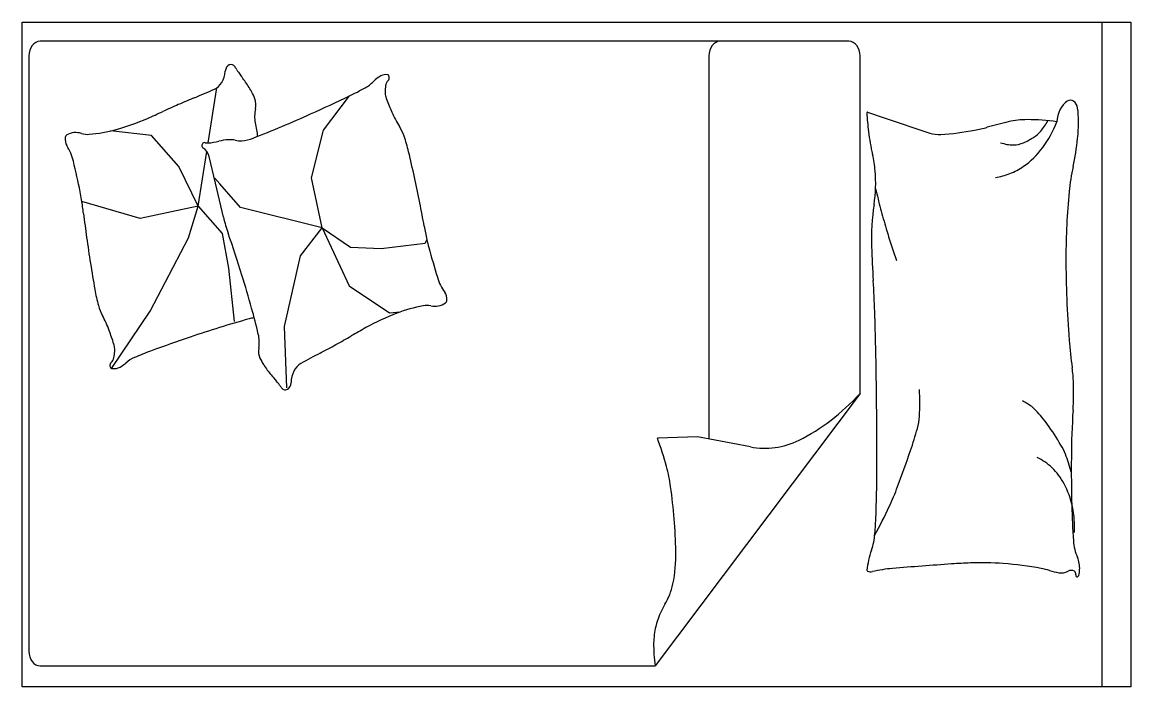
# Model space of a CAD drawing. Extents: x 45095 to 47095, y -280 to 920.
import ezdxf

# ---------------------------------------------------------------- set-up
doc = ezdxf.new("R2010")
doc.units = 0
doc.header["$MEASUREMENT"] = 0
doc.layers.get('0').update_dxf_attribs({"linetype": 'CONTINUOUS'})
doc.layers.add('轴', color=4, linetype='CONTINUOUS')
doc.styles.add('DIM_FONT', font='SIMPLEX', dxfattribs={"width": 0.8})

# ---------------------------------------------------------------- blocks, each defined once
blk = doc.blocks.new('单人床001')
at = {"color": 4}
blk.add_line((-0.3, -52.7), (899.7, -52.7), dxfattribs=at)
at = {"color": 5}
for p, q in [((502.3, -488.9), (45.5, -488.9)), ((502.3, -488.9), (871.3, -858.7)), ((25.5, -508.9), (25.5, -1968.2)), ((45.5, -761.5), (564.1, -761.5)), ((871.3, -1968.2), (871.3, -858.7)), ((299.1, -1273.4), (294.2, -1270.3)), ((306.3, -1352.7), (299.1, -1273.4)), ((393.1, -1337.8), (392, -1318.4)), ((356.7, -1410.8), (393.1, -1337.8)), ((304.5, -1407.8), (306.3, -1352.7)), ((145.8, -1456.7), (99.5, -1409.8)), ((278.1, -1459.4), (304.5, -1407.8)), ((278.1, -1459.4), (356.7, -1410.8)), ((210.3, -1478.6), (145.8, -1456.7)), ((278.1, -1459.4), (210.3, -1478.6)), ((278.1, -1459.4), (250.7, -1606.3)), ((316.2, -1498.5), (278.1, -1459.4)), ((411.8, -1527.2), (316.2, -1498.5)), ((495, -1523.1), (411.8, -1527.2)), ((250.7, -1606.3), (218.6, -1643.7)), ((332.9, -1627.9), (405.1, -1618)), ((285.9, -1639.8), (332.9, -1627.9)), ((163.2, -1664.7), (88.5, -1649)), ((218.6, -1643.7), (210.9, -1652.7)), ((249, -1682.8), (285.9, -1639.8)), ((249, -1682.8), (174.8, -1667.1)), ((249, -1682.8), (195.3, -1718)), ((291.9, -1700.6), (249, -1682.8)), ((249, -1682.8), (265.7, -1787.3)), ((390.9, -1769.2), (291.9, -1700.6)), ((195.3, -1718), (153.2, -1766.8)), ((153.2, -1766.8), (147, -1840.9)), ((468.5, -1839.2), (390.9, -1769.2)), ((265.7, -1787.3), (242.5, -1892.6)), ((45.5, -1988.2), (851.3, -1988.2))]:
    blk.add_line(p, q, dxfattribs=at)
at = {"color": 4}
blk.add_lwpolyline([(-0.3, -2000.4), (-0.3, -0.4), (899.7, -0.4), (899.7, -2000.4)], close=True, dxfattribs=at)
at = {"color": 5}
for points in [[(134.8, -134, -0.263368), (106.8, -115.2, -0.494818), (116, -96.4, -0.049225), (133.7, -94.7, -0.036831), (157.3, -96.4, -0.031893), (195.3, -104.6, 0.035782), (229.2, -111.6, 0.032941), (318.9, -117.5, 0.026564), (430.1, -111.6, 0.017905), (467.6, -106.2, -0.033397), (487.8, -103.9, -0.03204), (524.9, -104.7, 0.018442), (589.2, -107.7, 0.010837), (654, -106.9, 0.014624), (701.9, -103.9, 0.111249), (724.4, -96.6, -0.153708), (741.3, -92.7, -0.076444), (748.7, -94.4, -0.215512), (750.7, -96.4, -0.585858), (748, -99.5, 0.363489), (743.2, -102.1, 0.191716), (743.1, -113.6, -0.129675), (745.1, -130.2, -0.01735), (742.1, -147, 0.019326), (739.4, -162.1, 0.018818), (732.8, -230.5, 0.021828), (731.9, -289.7, 0.006204), (733.3, -323.6, 0.001963), (739.4, -430.5, 0.028341), (743.7, -466.6, -0.117014), (743.2, -475.5, -0.36606), (741.8, -476.4, -0.03973), (728.2, -473.6, -0.048309), (714.4, -468.1, 0.062981), (703.8, -464.2, 0.04058), (680.4, -460.9, 0.014345), (613.6, -458.6, 0.005484), (488.2, -459.4, 0.007153), (392, -462.4, 0.008762), (349.5, -465.1, -0.008153), (303.8, -468, -0.06251), (246.6, -463.6, 0.078669), (201.1, -461.6, 0.047825), (178.7, -466.3, -0.034494), (147.9, -473.6, -0.023571), (122.6, -476.6, -0.510228), (121.6, -475.5), (129.1, -445.5), (149.8, -362.9, 0.073041), (151.7, -343.3, 0.023305), (146, -282.2, 0.018299), (142, -259.4, -0.01097), (134.6, -221.4, -0.042281), (131.7, -187.1, -0.027201), (134.6, -133.7)], [(690.6, -102.1, 0.088153), (656.1, -105.6, 0.088153), (624.9, -120.8, 0.077547), (603.2, -142.4, 0.077547), (589.2, -169.6)], [(608.6, -107.8, 0.027842), (584.8, -118.4, 0.048685), (572.3, -126.5, 0.023666), (544.4, -150.8, 0.031223), (525.4, -171.5, 0.046801), (520.3, -179.2, 0.023191), (512.2, -195.9)], [(134.6, -134, -0.077379), (169.4, -159.3, -0.077379), (194.9, -194, -0.047525), (204.8, -218.6, -0.047525), (209.9, -244.7)], [(133.1, -150, -0.05369), (147.3, -163, -0.070312), (155.4, -175.3, -0.015448), (159.2, -183.8, -0.013244), (162.9, -194, -0.082127), (165.9, -212.1, -0.064164), (162.9, -235.3)], [(694.4, -462.4, 0.016108), (655.4, -436.1, 0.024599), (628.6, -421.1, 0.009477), (579.6, -397.8, 0.015937), (549.8, -385.4, 0.072521), (533.4, -381.8, 0.033339), (497.2, -381.7)], [(225.2, -460.8, 0.009729), (252.4, -451.8, 0.009729), (279.4, -441.7, 0.007971), (301.1, -432.7, 0.007971), (322.5, -423)], [(502.3, -488.9, -0.085272), (565.6, -599, -0.124044), (574.8, -686.5), (561.2, -781.9), (562.9, -854.5)], [(562.9, -854.5, -0.027362), (601.5, -838, -0.040834), (628.6, -830.6, -0.038441), (716.3, -821.1, -0.076528), (760.4, -826.5, -0.103649), (787.9, -840.9, 0.093398), (818.1, -857.4, 0.072727), (840.2, -861.2, 0.052315), (871.3, -858.7)], [(400, -1581.8, 0.025626), (401.5, -1591.2, 0.0108), (426.1, -1697.1, 0.00456), (445.1, -1768.9, 0.01125), (453.8, -1797.8, 0.069394), (461.4, -1813.5, -0.079756), (467.8, -1827.4, -0.106399), (468.5, -1839.2, -0.328642), (465.5, -1842.2, -0.299547), (460.5, -1839.9, 0.189917), (453.8, -1834.9, 0.033518), (445.7, -1833.3, 0.075627), (442, -1833.4, 0.053489), (435.6, -1835.2, 0.017838), (417.2, -1843.4, 0.038394), (396.8, -1855.5, -0.059529), (383.2, -1862.7, -0.035943), (361.6, -1869.4, -0.011245), (291.1, -1884.1, -0.006203), (258.8, -1889.7, 0.010783), (240.3, -1893.1, 0.019485), (229.4, -1895.7, 0.005062), (188.1, -1908, 0.101392), (166.9, -1919.7, -0.223768), (155.8, -1922.7, -0.25558), (152.4, -1919.9, -0.081563), (149.3, -1907, -0.071805), (150.4, -1893.4, 0.069985), (151.5, -1879.4, 0.03546), (145.1, -1831.1, 0.029432), (130, -1774.4, 0.001554), (120.8, -1746.9, -0.00152), (111.3, -1718.7, -0.004735), (102, -1689.6, 0.00382), (90.5, -1653.6, 0.296001), (66.2, -1633.9, -0.649774), (60.4, -1616.2, -0.02319), (64.4, -1613, 0.0288), (67.6, -1610.3, 0.005727), (72.6, -1605.4, -0.004358), (79.3, -1599, -0.027528), (93.8, -1586.6, -0.046214), (103.5, -1580.5, -0.194121), (117, -1579.4, 0.133719), (136.2, -1580.1, 0.005779), (154.3, -1575.6, 0.008882)]]:
    blk.add_lwpolyline(points, format="xyb", dxfattribs=at)
blk.add_lwpolyline([(345.1, -1251.4, 0.101392), (365.4, -1238.1, -0.223768), (376.2, -1234.3, -0.25558), (379.9, -1236.8, -0.081563), (383.9, -1249.4, -0.071805), (383.9, -1263.1, 0.069985), (383.8, -1277.1, 0.03546), (393.9, -1324.8, 0.029432), (413.3, -1380.2, 0.001554), (424.6, -1406.9, -0.00152), (436.2, -1434.3, -0.004735), (447.7, -1462.6, 0.00382), (462, -1497.6, 0.296001), (487.7, -1515.3, -0.649774), (494.8, -1532.5, -0.02319), (491.1, -1536.1, 0.0288), (488.1, -1539, 0.005727), (483.5, -1544.3, -0.004358), (477.3, -1551.2, -0.027528), (463.8, -1564.7, -0.046214), (454.6, -1571.5, -0.194121), (441.2, -1573.6, 0.133719), (422, -1574.4, 0.011505), (387, -1586.4, 0.008882), (342.3, -1603.9, 0.012426), (285.4, -1628.9, -0.033612), (263.9, -1637.3), (217.5, -1651.9), (181.7, -1663.2, 0.224341), (170.1, -1673.9, -0.722772), (163, -1673.4, -0.103513), (162.9, -1670.4, 0.053465), (163.2, -1664.6, 0.030109), (161, -1645.9, -0.031436), (158.9, -1628, -0.05324), (159.6, -1615.9, 0.05518), (160.2, -1604.3, 0.056271), (156.6, -1583.7, 0.0108), (124, -1480, 0.00456), (99.5, -1409.8, 0.01125), (88.7, -1381.7, 0.069394), (79.9, -1366.6, -0.079756), (72.5, -1353.2, -0.106399), (70.8, -1341.5, -0.328642), (73.6, -1338.3, -0.299547), (78.8, -1340.2, 0.189917), (85.8, -1344.7, 0.033518), (94, -1345.7, 0.075627), (97.7, -1345.3, 0.053489), (104, -1343, 0.017838), (121.6, -1333.4, 0.038394), (141.1, -1319.8, -0.059529), (154.1, -1311.5, -0.035943), (175.1, -1303.2, -0.011245), (244.3, -1283.1, -0.006203), (276, -1275.1, 0.010783), (294.2, -1270.3, 0.019485), (304.9, -1266.8, 0.005062)], format="xyb", close=True, dxfattribs=at)
for centre, start, end in [((45.5, -508.9), 90, 180), ((45.5, -741.5), 180, 270), ((45.5, -1968.2), 180, 270), ((851.3, -1968.2), 270, 0)]:
    blk.add_arc(centre, 20, start, end, dxfattribs=at)
at = {"style": 'DIM_FONT', "width": 0.8, "flags": 9}
for tag in ['YSIZE', 'XSIZE']:
    blk.add_attdef(tag, (-0.3, -0.4), '', height=0.5, dxfattribs=at)

msp = doc.modelspace()

# ---------------------------------------------------------------- block references
at = {"layer": '轴', "xscale": 1.33333, "zscale": 1.33333, "rotation": 270}
msp.add_blockref('单人床001', (47095.2, 919.6), dxfattribs=at)

doc.saveas('drawing.dxf')
